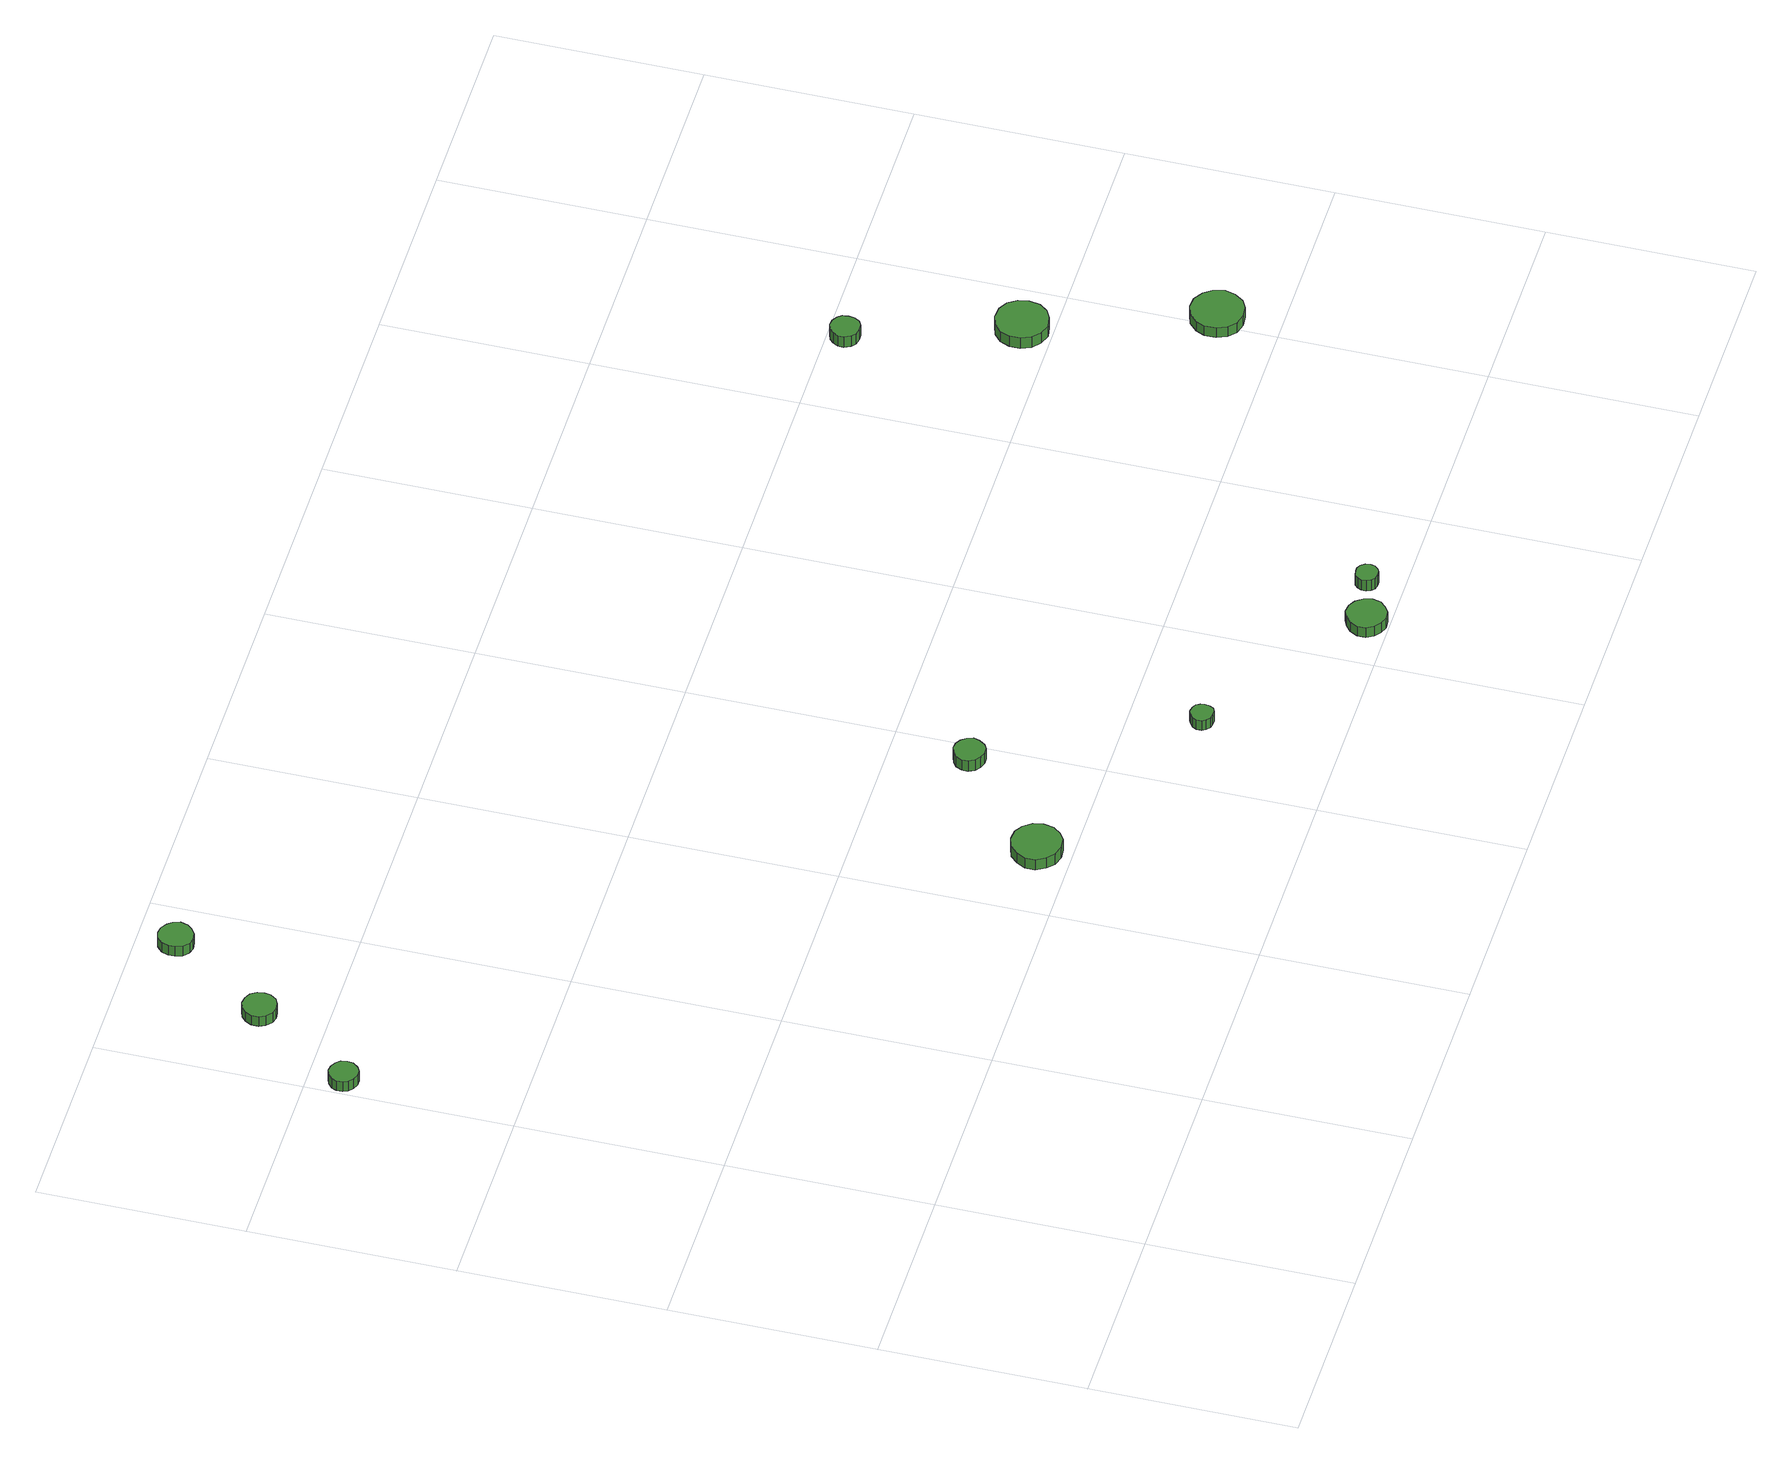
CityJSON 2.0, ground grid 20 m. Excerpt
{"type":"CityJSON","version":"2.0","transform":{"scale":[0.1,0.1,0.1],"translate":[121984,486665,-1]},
"CityObjects":{
"tree1":{"type":"SolitaryVegetationObject","attributes":{"function":"something"},"geometry":[{"type":"MultiSurface","lod":"1","boundaries":[[[0,1,2,3,4,5,6,7,8,9,10,11,12,13,14]],[[15,16,17,18,19,20,21,22,23,24,25,26,27,28,29]],[[0,29,28,1]],[[1,28,27,2]],[[2,27,26,3]],[[3,26,25,4]],[[4,25,24,5]],[[5,24,23,6]],[[6,23,22,7]],[[7,22,21,8]],[[8,21,20,9]],[[9,20,19,10]],[[10,19,18,11]],[[11,18,17,12]],[[12,17,16,13]],[[13,16,15,14]],[[14,15,29,0]]]}]},
"tree2":{"type":"SolitaryVegetationObject","attributes":{"function":"something"},"geometry":[{"type":"MultiSurface","lod":"1","boundaries":[[[30,31,32,33,34,35,36,37,38,39,40,41,42,43,44]],[[45,46,47,48,49,50,51,52,53,54,55,56,57,58,59]],[[30,59,58,31]],[[31,58,57,32]],[[32,57,56,33]],[[33,56,55,34]],[[34,55,54,35]],[[35,54,53,36]],[[36,53,52,37]],[[37,52,51,38]],[[38,51,50,39]],[[39,50,49,40]],[[40,49,48,41]],[[41,48,47,42]],[[42,47,46,43]],[[43,46,45,44]],[[44,45,59,30]]]}]},
"tree3":{"type":"SolitaryVegetationObject","attributes":{"function":"something"},"geometry":[{"type":"MultiSurface","lod":"1","boundaries":[[[60,61,62,63,64,65,66,67,68,69,70,71,72,73,74]],[[75,76,77,78,79,80,81,82,83,84,85,86,87,88,89]],[[60,89,88,61]],[[61,88,87,62]],[[62,87,86,63]],[[63,86,85,64]],[[64,85,84,65]],[[65,84,83,66]],[[66,83,82,67]],[[67,82,81,68]],[[68,81,80,69]],[[69,80,79,70]],[[70,79,78,71]],[[71,78,77,72]],[[72,77,76,73]],[[73,76,75,74]],[[74,75,89,60]]]}]},
"tree4":{"type":"SolitaryVegetationObject","attributes":{"function":"something"},"geometry":[{"type":"MultiSurface","lod":"1","boundaries":[[[90,91,92,93,94,95,96,97,98,99,100,101,102,103,104]],[[105,106,107,108,109,110,111,112,113,114,115,116,117,118,119]],[[90,119,118,91]],[[91,118,117,92]],[[92,117,116,93]],[[93,116,115,94]],[[94,115,114,95]],[[95,114,113,96]],[[96,113,112,97]],[[97,112,111,98]],[[98,111,110,99]],[[99,110,109,100]],[[100,109,108,101]],[[101,108,107,102]],[[102,107,106,103]],[[103,106,105,104]],[[104,105,119,90]]]}]},
"tree5":{"type":"SolitaryVegetationObject","attributes":{"function":"something"},"geometry":[{"type":"MultiSurface","lod":"1","boundaries":[[[120,121,122,123,124,125,126,127,128,129,130,131,132,133,134]],[[135,136,137,138,139,140,141,142,143,144,145,146,147,148,149]],[[120,149,148,121]],[[121,148,147,122]],[[122,147,146,123]],[[123,146,145,124]],[[124,145,144,125]],[[125,144,143,126]],[[126,143,142,127]],[[127,142,141,128]],[[128,141,140,129]],[[129,140,139,130]],[[130,139,138,131]],[[131,138,137,132]],[[132,137,136,133]],[[133,136,135,134]],[[134,135,149,120]]]}]},
"tree6":{"type":"SolitaryVegetationObject","attributes":{"function":"something"},"geometry":[{"type":"MultiSurface","lod":"1","boundaries":[[[150,151,152,153,154,155,156,157,158,159,160,161,162,163,164]],[[165,166,167,168,169,170,171,172,173,174,175,176,177,178,179]],[[150,179,178,151]],[[151,178,177,152]],[[152,177,176,153]],[[153,176,175,154]],[[154,175,174,155]],[[155,174,173,156]],[[156,173,172,157]],[[157,172,171,158]],[[158,171,170,159]],[[159,170,169,160]],[[160,169,168,161]],[[161,168,167,162]],[[162,167,166,163]],[[163,166,165,164]],[[164,165,179,150]]]}]},
"tree7":{"type":"SolitaryVegetationObject","attributes":{"function":"something"},"geometry":[{"type":"MultiSurface","lod":"1","boundaries":[[[180,181,182,183,184,185,186,187,188,189,190,191,192,193,194]],[[195,196,197,198,199,200,201,202,203,204,205,206,207,208,209]],[[180,209,208,181]],[[181,208,207,182]],[[182,207,206,183]],[[183,206,205,184]],[[184,205,204,185]],[[185,204,203,186]],[[186,203,202,187]],[[187,202,201,188]],[[188,201,200,189]],[[189,200,199,190]],[[190,199,198,191]],[[191,198,197,192]],[[192,197,196,193]],[[193,196,195,194]],[[194,195,209,180]]]}]},
"tree8":{"type":"SolitaryVegetationObject","attributes":{"function":"something"},"geometry":[{"type":"MultiSurface","lod":"1","boundaries":[[[210,211,212,213,214,215,216,217,218,219,220,221,222,223,224]],[[225,226,227,228,229,230,231,232,233,234,235,236,237,238,239]],[[210,239,238,211]],[[211,238,237,212]],[[212,237,236,213]],[[213,236,235,214]],[[214,235,234,215]],[[215,234,233,216]],[[216,233,232,217]],[[217,232,231,218]],[[218,231,230,219]],[[219,230,229,220]],[[220,229,228,221]],[[221,228,227,222]],[[222,227,226,223]],[[223,226,225,224]],[[224,225,239,210]]]}]},
"tree9":{"type":"SolitaryVegetationObject","attributes":{"function":"something"},"geometry":[{"type":"MultiSurface","lod":"1","boundaries":[[[240,241,242,243,244,245,246,247,248,249,250,251,252,253,254]],[[255,256,257,258,259,260,261,262,263,264,265,266,267,268,269]],[[240,269,268,241]],[[241,268,267,242]],[[242,267,266,243]],[[243,266,265,244]],[[244,265,264,245]],[[245,264,263,246]],[[246,263,262,247]],[[247,262,261,248]],[[248,261,260,249]],[[249,260,259,250]],[[250,259,258,251]],[[251,258,257,252]],[[252,257,256,253]],[[253,256,255,254]],[[254,255,269,240]]]}]},
"tree10":{"type":"SolitaryVegetationObject","attributes":{"function":"something"},"geometry":[{"type":"MultiSurface","lod":"1","boundaries":[[[270,271,272,273,274,275,276,277,278,279,280,281,282,283,284]],[[285,286,287,288,289,290,291,292,293,294,295,296,297,298,299]],[[270,299,298,271]],[[271,298,297,272]],[[272,297,296,273]],[[273,296,295,274]],[[274,295,294,275]],[[275,294,293,276]],[[276,293,292,277]],[[277,292,291,278]],[[278,291,290,279]],[[279,290,289,280]],[[280,289,288,281]],[[281,288,287,282]],[[282,287,286,283]],[[283,286,285,284]],[[284,285,299,270]]]}]},
"tree11":{"type":"SolitaryVegetationObject","attributes":{"function":"something"},"geometry":[{"type":"MultiSurface","lod":"1","boundaries":[[[300,301,302,303,304,305,306,307,308,309,310,311,312,313,314]],[[315,316,317,318,319,320,321,322,323,324,325,326,327,328,329]],[[300,329,328,301]],[[301,328,327,302]],[[302,327,326,303]],[[303,326,325,304]],[[304,325,324,305]],[[305,324,323,306]],[[306,323,322,307]],[[307,322,321,308]],[[308,321,320,309]],[[309,320,319,310]],[[310,319,318,311]],[[311,318,317,312]],[[312,317,316,313]],[[313,316,315,314]],[[314,315,329,300]]]}]}
},
"vertices":[
[32,767,19],[31,773,19],[27,777,19],[22,780,19],[16,781,19],[11,779,19],[6,775,19],[4,770,19],[4,764,19],[6,759,19],[11,755,19],[16,753,19],[22,753,19],[27,756,19],[31,761,19],[31,761,7],[27,756,7],[22,753,7],[16,753,7],[11,755,7],[6,759,7],[4,764,7],[4,770,7],[6,775,7],[11,779,7],[16,781,7],[22,780,7],[27,777,7],[31,773,7],[32,767,7],
[100,864,19],[99,871,19],[95,877,19],[89,880,19],[82,881,19],[76,879,19],[71,874,19],[68,868,19],[68,861,19],[71,855,19],[76,850,19],[82,848,19],[89,849,19],[95,852,19],[99,858,19],[99,858,7],[95,852,7],[89,849,7],[82,848,7],[76,850,7],[71,855,7],[68,861,7],[68,868,7],[71,874,7],[76,879,7],[82,881,7],[89,880,7],[95,877,7],[99,871,7],[100,864,7],
[171,963,19],[169,970,19],[165,975,19],[159,979,19],[152,980,19],[146,978,19],[140,973,19],[138,966,19],[138,960,19],[140,953,19],[146,948,19],[152,946,19],[159,947,19],[165,951,19],[169,956,19],[169,956,7],[165,951,7],[159,947,7],[152,946,7],[146,948,7],[140,953,7],[138,960,7],[138,966,7],[140,973,7],[146,978,7],[152,980,7],[159,979,7],[165,975,7],[169,970,7],[171,963,7],
[502,233,22],[500,243,22],[494,251,22],[486,256,22],[476,257,22],[466,254,22],[459,247,22],[454,238,22],[454,228,22],[459,219,22],[466,212,22],[476,209,22],[486,210,22],[494,215,22],[500,223,22],[500,223,9],[494,215,9],[486,210,9],[476,209,9],[466,212,9],[459,219,9],[454,228,9],[454,238,9],[459,247,9],[466,254,9],[476,257,9],[486,256,9],[494,251,9],[500,243,9],[502,233,9],
[596,325,22],[594,331,22],[590,336,22],[585,339,22],[579,340,22],[573,338,22],[568,334,22],[565,328,22],[565,322,22],[568,316,22],[573,312,22],[579,310,22],[585,310,22],[590,313,22],[594,319,22],[594,319,9],[590,313,9],[585,310,9],[579,310,9],[573,312,9],[568,316,9],[565,322,9],[565,328,9],[568,334,9],[573,338,9],[579,340,9],[585,339,9],[590,336,9],[594,331,9],[596,325,9],
[694,132,23],[693,136,23],[691,140,23],[687,142,23],[682,143,23],[678,141,23],[674,138,23],[672,134,23],[672,129,23],[674,125,23],[678,122,23],[682,121,23],[687,121,23],[691,123,23],[693,127,23],[693,127,11],[691,123,11],[687,121,11],[682,121,11],[678,122,11],[674,125,11],[672,129,11],[672,134,11],[674,138,11],[678,141,11],[682,143,11],[687,142,11],[691,140,11],[693,136,11],[694,132,11],
[869,20,24],[867,28,24],[862,35,24],[855,39,24],[847,40,24],[840,37,24],[834,32,24],[830,24,24],[830,16,24],[834,9,24],[840,4,24],[847,1,24],[855,2,24],[862,6,24],[867,12,24],[867,12,12],[862,6,12],[855,2,12],[847,1,12],[840,4,12],[834,9,12],[830,16,12],[830,24,12],[834,32,12],[840,37,12],[847,40,12],[855,39,12],[862,35,12],[867,28,12],[869,20,12],
[913,34,24],[912,39,24],[909,43,24],[905,45,24],[901,45,24],[896,44,24],[893,41,24],[891,37,24],[891,32,24],[893,28,24],[896,25,24],[901,24,24],[905,24,24],[909,26,24],[912,30,24],[912,30,11],[909,26,11],[905,24,11],[901,24,11],[896,25,11],[893,28,11],[891,32,11],[891,37,11],[893,41,11],[896,44,11],[901,45,11],[905,45,11],[909,43,11],[912,39,11],[913,34,11],
[1104,582,27],[1103,588,27],[1100,592,27],[1095,595,27],[1089,596,27],[1083,594,27],[1079,590,27],[1076,585,27],[1076,579,27],[1079,573,27],[1083,569,27],[1089,568,27],[1095,568,27],[1100,571,27],[1103,576,27],[1103,576,14],[1100,571,14],[1095,568,14],[1089,568,14],[1083,569,14],[1079,573,14],[1076,579,14],[1076,585,14],[1079,590,14],[1083,594,14],[1089,596,14],[1095,595,14],[1100,592,14],[1103,588,14],[1104,582,14],
[1168,428,26],[1166,438,26],[1160,447,26],[1151,452,26],[1140,453,26],[1130,450,26],[1122,443,26],[1118,433,26],[1118,423,26],[1122,413,26],[1130,406,26],[1140,402,26],[1151,404,26],[1160,409,26],[1166,417,26],[1166,417,13],[1160,409,13],[1151,404,13],[1140,402,13],[1130,406,13],[1122,413,13],[1118,423,13],[1118,433,13],[1122,443,13],[1130,450,13],[1140,453,13],[1151,452,13],[1160,447,13],[1166,438,13],[1168,428,13],
[1229,258,26],[1226,269,26],[1220,277,26],[1211,283,26],[1200,284,26],[1190,281,26],[1182,273,26],[1178,264,26],[1178,253,26],[1182,243,26],[1190,236,26],[1200,233,26],[1211,234,26],[1220,239,26],[1226,248,26],[1226,248,14],[1220,239,14],[1211,234,14],[1200,233,14],[1190,236,14],[1182,243,14],[1178,253,14],[1178,264,14],[1182,273,14],[1190,281,14],[1200,284,14],[1211,283,14],[1220,277,14],[1226,269,14],[1229,258,14]
]}
